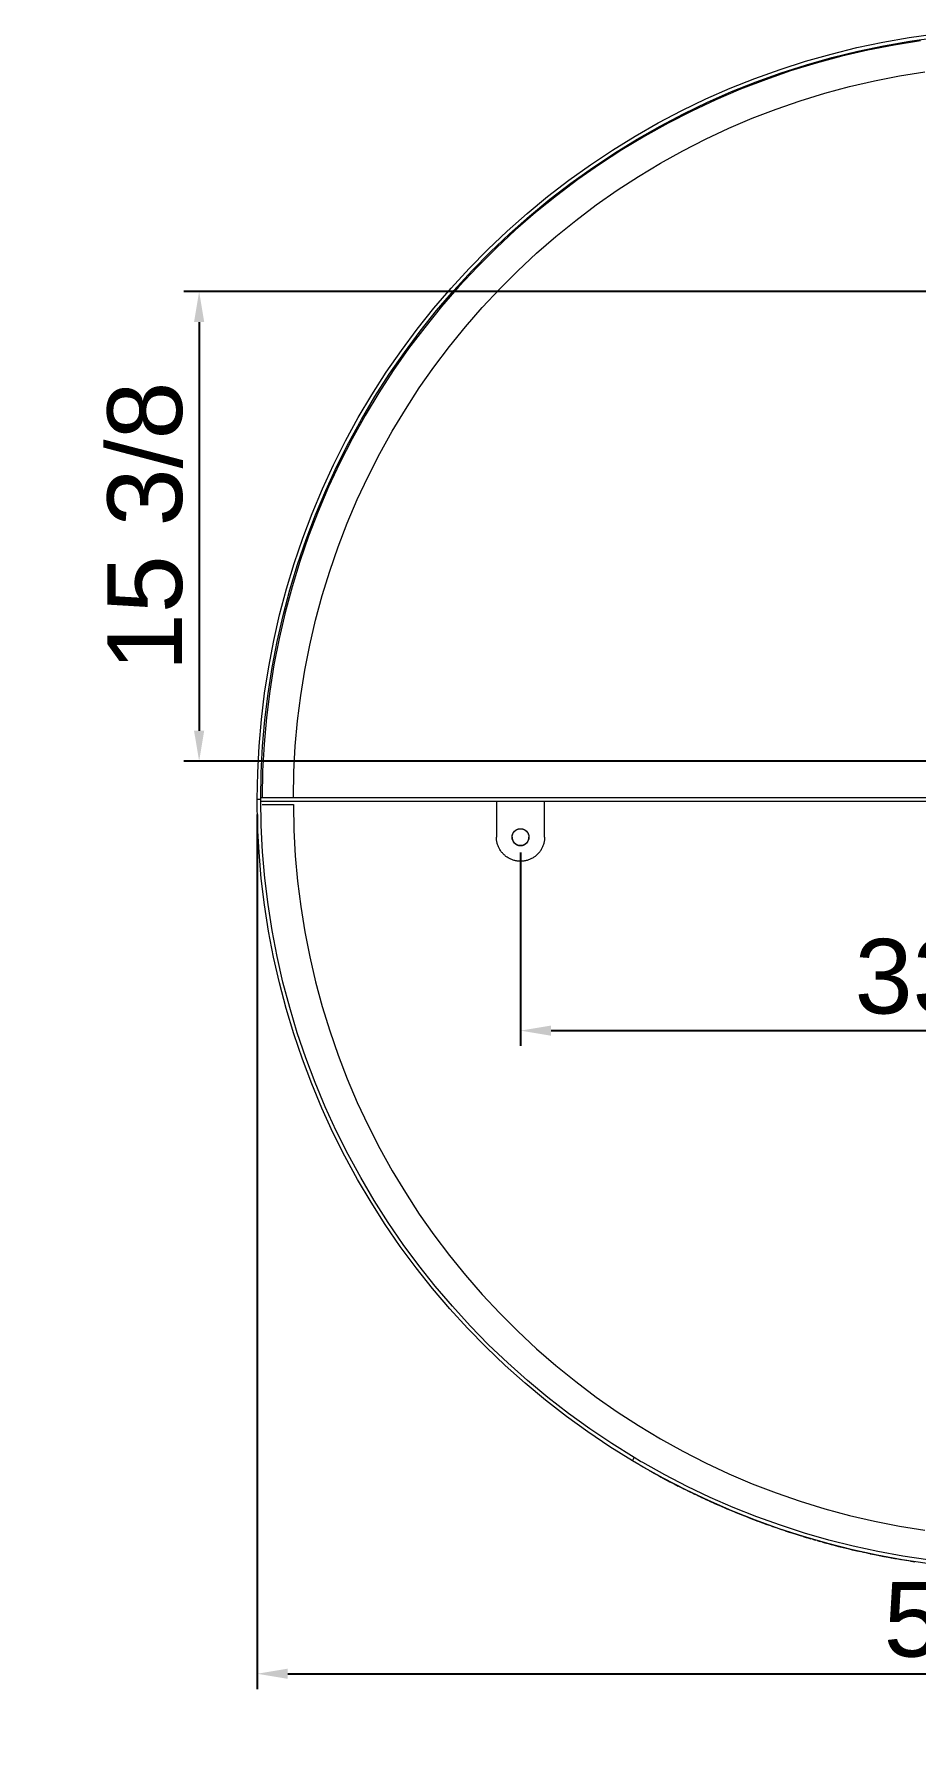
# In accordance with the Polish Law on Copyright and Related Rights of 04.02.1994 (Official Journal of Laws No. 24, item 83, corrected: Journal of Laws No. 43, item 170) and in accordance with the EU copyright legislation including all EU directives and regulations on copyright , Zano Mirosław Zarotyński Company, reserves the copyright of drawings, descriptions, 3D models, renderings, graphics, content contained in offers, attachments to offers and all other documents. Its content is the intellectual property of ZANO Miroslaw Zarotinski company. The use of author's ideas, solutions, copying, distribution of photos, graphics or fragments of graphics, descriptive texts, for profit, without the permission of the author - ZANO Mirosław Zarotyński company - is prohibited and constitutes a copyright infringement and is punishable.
# Model space of a CAD drawing. Header units: inches. Extents: x 214 to 477, y -11 to 187.
# Drawn here: x 227.5 to 256.3, y -11 to 44.5 of the extents above; entities that cross this region are included whole.
import ezdxf

# ---------------------------------------------------------------- set-up
doc = ezdxf.new("R2010")
doc.units = ezdxf.units.IN
doc.layers.add('ZANO_R', color=7, linetype='Continuous', lineweight=0)
doc.layers.add('ZANO_W', color=1, linetype='Continuous', lineweight=0)
doc.styles.get("Standard").update_dxf_attribs({"font": 'arial.ttf'})
doc.dimstyles.new('amerykanie', dxfattribs={"dimtxt": 50, "dimasz": 50, "dimexe": 0.5, "dimexo": 0.5, "dimgap": 1, "dimtad": 1, "dimdec": 0, "dimzin": 0, "dimlunit": 5, "dimtxsty": 'Standard', "dimcen": 0.09, "dimclrd": 1, "dimclre": 1, "dimclrt": 1, "dimazin": 0, "dimtfac": 1, "dimtdec": 0, "dimtmove": 0, "dimatfit": 3, "dimfxl": 1, "dimtzin": 0, "dimarcsym": 1})

# ---------------------------------------------------------------- blocks, each defined once
blk = doc.blocks.new('*D352')
at = {"layer": 'ZANO_W', "color": 1, "lineweight": -2}
for p, q in [((276.602, 20.222), (276.602, 11.418)), ((243.412, 17.742), (243.412, 11.418)), ((244.412, 11.918), (275.602, 11.918))]:
    blk.add_line(p, q, dxfattribs=at)
at = {"layer": 'ZANO_W', "color": 1}
for points in [[(244.412, 12.084), (244.412, 11.751), (243.412, 11.918)], [(275.602, 11.751), (275.602, 12.084), (276.602, 11.918)]]:
    blk.add_solid(points, dxfattribs=at)
at = {"layer": 'ZANO_W', "color": 1, "insert": (260.007, 13.679), "char_height": 2.4375, "attachment_point": 5}
blk.add_mtext('33 3/16', dxfattribs=at)
blk = doc.blocks.new('*D354')
at = {"layer": 'ZANO_W', "color": 1, "lineweight": -2}
for p, q in [((258.267, 36.077), (232.413, 36.077)), ((232.913, 35.077), (232.913, 21.722)), ((276.102, 20.722), (232.413, 20.722))]:
    blk.add_line(p, q, dxfattribs=at)
at = {"layer": 'ZANO_W', "color": 1}
for points in [[(233.079, 35.077), (232.746, 35.077), (232.913, 36.077)], [(232.746, 21.722), (233.079, 21.722), (232.913, 20.722)]]:
    blk.add_solid(points, dxfattribs=at)
at = {"layer": 'ZANO_W', "color": 1, "insert": (231.152, 28.4), "char_height": 2.4375, "attachment_point": 5, "rotation": 90}
blk.add_mtext('15 3/8', dxfattribs=at)
blk = doc.blocks.new('*D358')
at = {"layer": 'ZANO_W', "color": 1, "lineweight": -2}
for p, q in [((234.81, 18.982), (234.81, -9.603)), ((285.204, 18.982), (285.204, -9.603)), ((235.81, -9.103), (284.204, -9.103))]:
    blk.add_line(p, q, dxfattribs=at)
at = {"layer": 'ZANO_W', "color": 1}
for points in [[(235.81, -8.936), (235.81, -9.27), (234.81, -9.103)], [(284.204, -9.27), (284.204, -8.936), (285.204, -9.103)]]:
    blk.add_solid(points, dxfattribs=at)
at = {"layer": 'ZANO_W', "color": 1, "insert": (260.007, -7.342), "char_height": 2.4375, "attachment_point": 5}
blk.add_mtext('50 3/8', dxfattribs=at)

msp = doc.modelspace()

# ---------------------------------------------------------------- linework, layer by layer
at = {"layer": 'ZANO_R'}
for p, q in [((256.10835, 44.3758), (256.9699, 44.49554)), ((256.12662, 44.25911), (256.98413, 44.37829)), ((252.71877, 43.60215), (253.55564, 43.83934)), ((253.55564, 43.83934), (254.4002, 44.04751)), ((253.58588, 43.72517), (254.42648, 43.93236)), ((254.7587, 43.96555), (253.90999, 43.76811)), ((254.4002, 44.04751), (255.25144, 44.2264)), ((254.42648, 43.93236), (255.27373, 44.11041)), ((255.61377, 44.13335), (254.7587, 43.96555)), ((255.25144, 44.2264), (256.10835, 44.3758)), ((255.27373, 44.11041), (256.12662, 44.25911)), ((256.47416, 44.27128), (255.61377, 44.13335)), ((251.07208, 43.04185), (251.89059, 43.33622)), ((252.23573, 43.28527), (251.41222, 43.00046)), ((251.89059, 43.33622), (252.71877, 43.60215)), ((251.92864, 43.2244), (252.75294, 43.48909)), ((253.06866, 43.54126), (252.23573, 43.28527)), ((252.75294, 43.48909), (253.58588, 43.72517)), ((253.90999, 43.76811), (253.06866, 43.54126)), ((249.46797, 42.36928), (250.26422, 42.71942)), ((250.26422, 42.71942), (251.07208, 43.04185)), ((250.30989, 42.61049), (251.11396, 42.93142)), ((251.41222, 43.00046), (250.59911, 42.68716)), ((251.11396, 42.93142), (251.92864, 43.2244)), ((253.35081, 42.55729), (254.15762, 42.77489)), ((254.15762, 42.77489), (254.97152, 42.96429)), ((254.97152, 42.96429), (255.79152, 43.12527)), ((255.79152, 43.12527), (256.61662, 43.25761)), ((248.68427, 41.99188), (249.46797, 42.36928)), ((248.73735, 41.88636), (249.51737, 42.262)), ((249.7974, 42.34577), (249.00805, 41.97668)), ((249.51737, 42.262), (250.30989, 42.61049)), ((250.59911, 42.68716), (249.7974, 42.34577)), ((251.76232, 42.03856), (252.55205, 42.31174)), ((252.55205, 42.31174), (253.35081, 42.55729)), ((247.91407, 41.58765), (248.68427, 41.99188)), ((247.97076, 41.48403), (248.73735, 41.88636)), ((249.00805, 41.97668), (248.23202, 41.58035)), ((250.21375, 41.41063), (250.98257, 41.73807)), ((250.98257, 41.73807), (251.76232, 42.03856)), ((246.41781, 40.70067), (247.15829, 41.15707)), ((246.48151, 40.6012), (247.21852, 41.05547)), ((247.47026, 41.15726), (246.72367, 40.70792)), ((247.15829, 41.15707), (247.91407, 41.58765)), ((247.21852, 41.05547), (247.97076, 41.48403)), ((248.23202, 41.58035), (247.47026, 41.15726)), ((248.71259, 40.67654), (249.45678, 41.05665)), ((249.45678, 41.05665), (250.21375, 41.41063)), ((245.69353, 40.21897), (246.41781, 40.70067)), ((245.76063, 40.12177), (246.48151, 40.6012)), ((246.72367, 40.70792), (245.99317, 40.23288)), ((247.98207, 40.27077), (248.71259, 40.67654)), ((244.98631, 39.71257), (245.69353, 40.21897)), ((245.05672, 39.61774), (245.76063, 40.12177)), ((245.99317, 40.23288), (245.27964, 39.7327)), ((247.26611, 39.83983), (247.98207, 40.27077)), ((244.29699, 39.18206), (244.98631, 39.71257)), ((244.37063, 39.08971), (245.05672, 39.61774)), ((245.27964, 39.7327), (244.58395, 39.208)), ((246.56558, 39.38425), (247.26611, 39.83983)), ((243.62639, 38.62807), (244.29699, 39.18206)), ((243.70317, 38.53832), (244.37063, 39.08971)), ((244.58395, 39.208), (243.90694, 38.65942)), ((245.21416, 38.40137), (245.88132, 38.90457)), ((245.88132, 38.90457), (246.56558, 39.38425)), ((242.97531, 38.05126), (243.62639, 38.62807)), ((243.05514, 37.96422), (243.70317, 38.53832)), ((243.90694, 38.65942), (243.24942, 38.0876)), ((244.56492, 37.87527), (245.21416, 38.40137)), ((242.34452, 37.45233), (242.97531, 38.05126)), ((242.42732, 37.36809), (243.05514, 37.96422)), ((243.24942, 38.0876), (242.6122, 37.49326)), ((243.93437, 37.3269), (244.56492, 37.87527)), ((241.73479, 36.83198), (242.34452, 37.45233)), ((241.82044, 36.75065), (242.42732, 37.36809)), ((242.6122, 37.49326), (241.99605, 36.8771)), ((243.32327, 36.75692), (243.93437, 37.3269)), ((241.14683, 36.19095), (241.73479, 36.83198)), ((241.23524, 36.11263), (241.82044, 36.75065)), ((241.99605, 36.8771), (241.4017, 36.23988)), ((242.73238, 36.16603), (243.32327, 36.75692)), ((240.58135, 35.53001), (241.14683, 36.19095)), ((240.67241, 35.45479), (241.23524, 36.11263)), ((241.4017, 36.23988), (240.82989, 35.58237)), ((242.16241, 35.55494), (242.73238, 36.16603)), ((240.03902, 34.84995), (240.58135, 35.53001)), ((240.82989, 35.58237), (240.2813, 34.90535)), ((241.61404, 34.92439), (242.16241, 35.55494)), ((240.13262, 34.77791), (240.67241, 35.45479)), ((239.52048, 34.15157), (240.03902, 34.84995)), ((239.61651, 34.08281), (240.13262, 34.77791)), ((240.2813, 34.90535), (239.75661, 34.20966)), ((241.08793, 34.27515), (241.61404, 34.92439)), ((239.02636, 33.43571), (239.52048, 34.15157)), ((239.12471, 33.37031), (239.61651, 34.08281)), ((239.75661, 34.20966), (239.25643, 33.49613)), ((240.58474, 33.60799), (241.08793, 34.27515)), ((238.55724, 32.70323), (239.02636, 33.43571)), ((238.65779, 32.64125), (239.12471, 33.37031)), ((239.25643, 33.49613), (238.78139, 32.76564)), ((240.10506, 32.92373), (240.58474, 33.60799)), ((238.78139, 32.76564), (238.33205, 32.01905)), ((239.64947, 32.2232), (240.10506, 32.92373)), ((238.11369, 31.95498), (238.55724, 32.70323)), ((238.21631, 31.89652), (238.65779, 32.64125)), ((239.21854, 31.50724), (239.64947, 32.2232)), ((237.69622, 31.19188), (238.11369, 31.95498)), ((237.8008, 31.13699), (238.21631, 31.89652)), ((238.33205, 32.01905), (237.90896, 31.25728)), ((237.30534, 30.41482), (237.69622, 31.19188)), ((237.41176, 30.36357), (237.8008, 31.13699)), ((237.90896, 31.25728), (237.51263, 30.48126)), ((238.81277, 30.77672), (239.21854, 31.50724)), ((238.43266, 30.03253), (238.81277, 30.77672)), ((236.94152, 29.62473), (237.30534, 30.41482)), ((237.04964, 29.57718), (237.41176, 30.36357)), ((237.51263, 30.48126), (237.14354, 29.69191)), ((238.07867, 29.27556), (238.43266, 30.03253)), ((236.60519, 28.82255), (236.94152, 29.62473)), ((236.71488, 28.77877), (237.04964, 29.57718)), ((237.14354, 29.69191), (236.80214, 28.8902)), ((236.80214, 28.8902), (236.48885, 28.07709)), ((237.75124, 28.50674), (238.07867, 29.27556)), ((236.29674, 28.00924), (236.60519, 28.82255)), ((236.40788, 27.96927), (236.71488, 28.77877)), ((237.45074, 27.72699), (237.75124, 28.50674)), ((236.01655, 27.18577), (236.29674, 28.00924)), ((236.129, 27.14966), (236.40788, 27.96927)), ((236.48885, 28.07709), (236.20403, 27.25358)), ((235.76495, 26.35312), (236.01655, 27.18577)), ((236.20403, 27.25358), (235.94804, 26.42065)), ((237.17756, 26.93726), (237.45074, 27.72699)), ((235.87858, 26.32091), (236.129, 27.14966)), ((236.93202, 26.1385), (237.17756, 26.93726)), ((235.54224, 25.51228), (235.76495, 26.35312)), ((235.65691, 25.48402), (235.87858, 26.32091)), ((235.94804, 26.42065), (235.72119, 25.57932)), ((236.71442, 25.33168), (236.93202, 26.1385)), ((235.72119, 25.57932), (235.52375, 24.73061)), ((235.34868, 24.66426), (235.54224, 25.51228)), ((235.46427, 24.63997), (235.65691, 25.48402)), ((236.52501, 24.51778), (236.71442, 25.33168)), ((235.18451, 23.81006), (235.34868, 24.66426)), ((235.30087, 23.78977), (235.46427, 24.63997)), ((235.52375, 24.73061), (235.35596, 23.87554)), ((236.36404, 23.69779), (236.52501, 24.51778)), ((235.35596, 23.87554), (235.21803, 23.01515)), ((235.04992, 22.9507), (235.18451, 23.81006)), ((235.16691, 22.93444), (235.30087, 23.78977)), ((236.23169, 22.87269), (236.36404, 23.69779)), ((234.94507, 22.08721), (235.04992, 22.9507)), ((235.06255, 22.075), (235.16691, 22.93444)), ((235.21803, 23.01515), (235.11011, 22.15048)), ((236.12813, 22.04349), (236.23169, 22.87269)), ((234.87009, 21.22062), (234.94507, 22.08721)), ((234.98792, 21.21247), (235.06255, 22.075)), ((235.11011, 22.15048), (235.03234, 21.28259)), ((236.05348, 21.21118), (236.12813, 22.04349)), ((234.82507, 20.35195), (234.87009, 21.22062)), ((234.94311, 20.34787), (234.98792, 21.21247)), ((235.03234, 21.28259), (234.98482, 20.41251)), ((236.00783, 20.37678), (236.05348, 21.21118)), ((234.81006, 19.48225), (234.82507, 20.35195)), ((234.92817, 19.48225), (234.94311, 20.34787)), ((234.98482, 20.41251), (234.96761, 19.5413)), ((235.99124, 19.5413), (236.00783, 20.37678)), ((234.81006, 19.42319), (234.81006, 19.5413)), ((234.81013, 19.5413), (234.81006, 19.5413)), ((234.81006, 19.48225), (234.92817, 19.48225)), ((234.82495, 18.61603), (234.81006, 19.48225)), ((234.81013, 19.42319), (234.81006, 19.42319)), ((234.94299, 18.62009), (234.92817, 19.48225)), ((234.92824, 19.5413), (285.08589, 19.5413)), ((234.92828, 19.42319), (285.08596, 19.42319)), ((242.62507, 19.42319), (242.62507, 18.24208)), ((244.19988, 18.24208), (244.19988, 19.42319)), ((234.96761, 19.30508), (235.99124, 19.30508)), ((235.99124, 19.30508), (236.00783, 18.4696)), ((234.86961, 17.75083), (234.82495, 18.61603)), ((234.98745, 17.75895), (234.94299, 18.62009)), ((236.00783, 18.4696), (236.05348, 17.6352)), ((243.14277, 18.29876), (243.14489, 18.30803)), ((243.14489, 18.30803), (243.14732, 18.31723)), ((243.14732, 18.31723), (243.15008, 18.32634)), ((243.15008, 18.32634), (243.15314, 18.33534)), ((243.15314, 18.33534), (243.15651, 18.34424)), ((243.15651, 18.34424), (243.16019, 18.35301)), ((243.16019, 18.35301), (243.16417, 18.36166)), ((243.16417, 18.36166), (243.16845, 18.37015)), ((243.16845, 18.37015), (243.17301, 18.3785)), ((243.17301, 18.3785), (243.17786, 18.38668)), ((243.17786, 18.38668), (243.183, 18.3947)), ((243.183, 18.3947), (243.1884, 18.40253)), ((243.1884, 18.40253), (243.19407, 18.41016)), ((243.19407, 18.41016), (243.2, 18.4176)), ((243.2, 18.4176), (243.20619, 18.42483)), ((243.20619, 18.42483), (243.21262, 18.43184)), ((243.21262, 18.43184), (243.21929, 18.43863)), ((243.21929, 18.43863), (243.22619, 18.44518)), ((243.22619, 18.44518), (243.23331, 18.45149)), ((243.23331, 18.45149), (243.24064, 18.45755)), ((243.24064, 18.45755), (243.24818, 18.46335)), ((243.24818, 18.46335), (243.25592, 18.46889)), ((243.25592, 18.46889), (243.26384, 18.47416)), ((243.26384, 18.47416), (243.27194, 18.47915)), ((243.27194, 18.47915), (243.2802, 18.48386)), ((243.2802, 18.48386), (243.28863, 18.48828)), ((243.28863, 18.48828), (243.2972, 18.49241)), ((243.2972, 18.49241), (243.30591, 18.49624)), ((243.30591, 18.49624), (243.31475, 18.49976)), ((243.31475, 18.49976), (243.3237, 18.50298)), ((243.3237, 18.50298), (243.33276, 18.50589)), ((243.33276, 18.50589), (243.34191, 18.50849)), ((243.34191, 18.50849), (243.35115, 18.51076)), ((243.35115, 18.51076), (243.36046, 18.51272)), ((243.36046, 18.51272), (243.36983, 18.51435)), ((243.36983, 18.51435), (243.37925, 18.51566)), ((243.37925, 18.51566), (243.38872, 18.51665)), ((243.38872, 18.51665), (243.39821, 18.5173)), ((243.39821, 18.5173), (243.40771, 18.51763)), ((243.40771, 18.51763), (243.41723, 18.51763)), ((243.41723, 18.51763), (243.42674, 18.5173)), ((243.42674, 18.5173), (243.43623, 18.51665)), ((243.43623, 18.51665), (243.44569, 18.51566)), ((243.44569, 18.51566), (243.45511, 18.51435)), ((243.45511, 18.51435), (243.46449, 18.51272)), ((243.46449, 18.51272), (243.4738, 18.51076)), ((243.4738, 18.51076), (243.48303, 18.50849)), ((243.48303, 18.50849), (243.49219, 18.50589)), ((243.49219, 18.50589), (243.50125, 18.50298)), ((243.50125, 18.50298), (243.5102, 18.49976)), ((243.5102, 18.49976), (243.51903, 18.49624)), ((243.51903, 18.49624), (243.52774, 18.49241)), ((243.52774, 18.49241), (243.53631, 18.48828)), ((243.53631, 18.48828), (243.54474, 18.48386)), ((243.54474, 18.48386), (243.553, 18.47915)), ((243.553, 18.47915), (243.5611, 18.47416)), ((243.5611, 18.47416), (243.56903, 18.46889)), ((243.56903, 18.46889), (243.57676, 18.46335)), ((243.57676, 18.46335), (243.5843, 18.45755)), ((243.5843, 18.45755), (243.59164, 18.45149)), ((243.59164, 18.45149), (243.59876, 18.44518)), ((243.59876, 18.44518), (243.60566, 18.43863)), ((243.60566, 18.43863), (243.61232, 18.43184)), ((243.61232, 18.43184), (243.61876, 18.42483)), ((243.61876, 18.42483), (243.62494, 18.4176)), ((243.62494, 18.4176), (243.63087, 18.41016)), ((243.63087, 18.41016), (243.63654, 18.40253)), ((243.63654, 18.40253), (243.64195, 18.3947)), ((243.64195, 18.3947), (243.64708, 18.38668)), ((243.64708, 18.38668), (243.65193, 18.3785)), ((243.65193, 18.3785), (243.6565, 18.37015)), ((243.6565, 18.37015), (243.66077, 18.36166)), ((243.66077, 18.36166), (243.66475, 18.35301)), ((243.66475, 18.35301), (243.66843, 18.34424)), ((243.66843, 18.34424), (243.6718, 18.33534)), ((243.6718, 18.33534), (243.67487, 18.32634)), ((243.67487, 18.32634), (243.67762, 18.31723)), ((243.67762, 18.31723), (243.68006, 18.30803)), ((243.68006, 18.30803), (243.68217, 18.29876)), ((235.06148, 16.89985), (234.98745, 17.75895)), ((242.62552, 18.2152), (242.62507, 18.24208)), ((242.6269, 18.18835), (242.62552, 18.2152)), ((242.62919, 18.16156), (242.6269, 18.18835)), ((242.6324, 18.13486), (242.62919, 18.16156)), ((242.63651, 18.10829), (242.6324, 18.13486)), ((242.64153, 18.08188), (242.63651, 18.10829)), ((242.64745, 18.05565), (242.64153, 18.08188)), ((242.65426, 18.02964), (242.64745, 18.05565)), ((242.66196, 18.00388), (242.65426, 18.02964)), ((242.67053, 17.97839), (242.66196, 18.00388)), ((242.67996, 17.95322), (242.67053, 17.97839)), ((242.69025, 17.92838), (242.67996, 17.95322)), ((242.70138, 17.9039), (242.69025, 17.92838)), ((242.71334, 17.87982), (242.70138, 17.9039)), ((242.72612, 17.85616), (242.71334, 17.87982)), ((242.7397, 17.83296), (242.72612, 17.85616)), ((242.75406, 17.81023), (242.7397, 17.83296)), ((242.76918, 17.788), (242.75406, 17.81023)), ((242.78506, 17.7663), (242.76918, 17.788)), ((242.80167, 17.74516), (242.78506, 17.7663)), ((243.13688, 18.24208), (243.13704, 18.25159)), ((243.13688, 18.24208), (243.13704, 18.23257)), ((243.13704, 18.25159), (243.13754, 18.26109)), ((243.13704, 18.23257), (243.13754, 18.22307)), ((243.13754, 18.26109), (243.13836, 18.27057)), ((243.13754, 18.22307), (243.13836, 18.21359)), ((243.13836, 18.27057), (243.1395, 18.28002)), ((243.13836, 18.21359), (243.1395, 18.20414)), ((243.1395, 18.28002), (243.14097, 18.28942)), ((243.1395, 18.20414), (243.14097, 18.19474)), ((243.14097, 18.28942), (243.14277, 18.29876)), ((243.14097, 18.19474), (243.14277, 18.1854)), ((243.14277, 18.1854), (243.14489, 18.17613)), ((243.14489, 18.17613), (243.14732, 18.16693)), ((243.14732, 18.16693), (243.15008, 18.15782)), ((243.15008, 18.15782), (243.15314, 18.14882)), ((243.15314, 18.14882), (243.15651, 18.13992)), ((243.15651, 18.13992), (243.16019, 18.13115)), ((243.16019, 18.13115), (243.16417, 18.12251)), ((243.16417, 18.12251), (243.16845, 18.11401)), ((243.16845, 18.11401), (243.17301, 18.10566)), ((243.17301, 18.10566), (243.17786, 18.09748)), ((243.17786, 18.09748), (243.183, 18.08946)), ((243.183, 18.08946), (243.1884, 18.08163)), ((243.1884, 18.08163), (243.19407, 18.074)), ((243.19407, 18.074), (243.2, 18.06656)), ((243.2, 18.06656), (243.20619, 18.05933)), ((243.20619, 18.05933), (243.21262, 18.05232)), ((243.21262, 18.05232), (243.21929, 18.04553)), ((243.21929, 18.04553), (243.22619, 18.03898)), ((243.22619, 18.03898), (243.23331, 18.03267)), ((243.23331, 18.03267), (243.24064, 18.02661)), ((243.24064, 18.02661), (243.24818, 18.02081)), ((243.24818, 18.02081), (243.25592, 18.01527)), ((243.25592, 18.01527), (243.26384, 18.01)), ((243.26384, 18.01), (243.27194, 18.00501)), ((243.27194, 18.00501), (243.2802, 18.0003)), ((243.2802, 18.0003), (243.28863, 17.99588)), ((243.28863, 17.99588), (243.2972, 17.99175)), ((243.2972, 17.99175), (243.30591, 17.98792)), ((243.30591, 17.98792), (243.31475, 17.9844)), ((243.31475, 17.9844), (243.3237, 17.98118)), ((243.3237, 17.98118), (243.33276, 17.97827)), ((243.33276, 17.97827), (243.34191, 17.97567)), ((243.34191, 17.97567), (243.35115, 17.9734)), ((243.35115, 17.9734), (243.36046, 17.97144)), ((243.36046, 17.97144), (243.36983, 17.96981)), ((243.36983, 17.96981), (243.37925, 17.9685)), ((243.37925, 17.9685), (243.38872, 17.96751)), ((243.38872, 17.96751), (243.39821, 17.96686)), ((243.39821, 17.96686), (243.40771, 17.96653)), ((243.40771, 17.96653), (243.41723, 17.96653)), ((243.41723, 17.96653), (243.42674, 17.96686)), ((243.42674, 17.96686), (243.43623, 17.96751)), ((243.43623, 17.96751), (243.44569, 17.9685)), ((243.44569, 17.9685), (243.45511, 17.96981)), ((243.45511, 17.96981), (243.46449, 17.97144)), ((243.46449, 17.97144), (243.4738, 17.9734)), ((243.4738, 17.9734), (243.48303, 17.97567)), ((243.48303, 17.97567), (243.49219, 17.97827)), ((243.49219, 17.97827), (243.50125, 17.98118)), ((243.50125, 17.98118), (243.5102, 17.9844)), ((243.5102, 17.9844), (243.51903, 17.98792)), ((243.51903, 17.98792), (243.52774, 17.99175)), ((243.52774, 17.99175), (243.53631, 17.99588)), ((243.53631, 17.99588), (243.54474, 18.0003)), ((243.54474, 18.0003), (243.553, 18.00501)), ((243.553, 18.00501), (243.5611, 18.01)), ((243.5611, 18.01), (243.56903, 18.01527)), ((243.56903, 18.01527), (243.57676, 18.02081)), ((243.57676, 18.02081), (243.5843, 18.02661)), ((243.5843, 18.02661), (243.59164, 18.03267)), ((243.59164, 18.03267), (243.59876, 18.03898)), ((243.59876, 18.03898), (243.60566, 18.04553)), ((243.60566, 18.04553), (243.61232, 18.05232)), ((243.61232, 18.05232), (243.61876, 18.05933)), ((243.61876, 18.05933), (243.62494, 18.06656)), ((243.62494, 18.06656), (243.63087, 18.074)), ((243.63087, 18.074), (243.63654, 18.08163)), ((243.63654, 18.08163), (243.64195, 18.08946)), ((243.64195, 18.08946), (243.64708, 18.09748)), ((243.64708, 18.09748), (243.65193, 18.10566)), ((243.65193, 18.10566), (243.6565, 18.11401)), ((243.6565, 18.11401), (243.66077, 18.12251)), ((243.66077, 18.12251), (243.66475, 18.13115)), ((243.66475, 18.13115), (243.66843, 18.13992)), ((243.66843, 18.13992), (243.6718, 18.14882)), ((243.6718, 18.14882), (243.67487, 18.15782)), ((243.67487, 18.15782), (243.67762, 18.16693)), ((243.67762, 18.16693), (243.68006, 18.17613)), ((243.68006, 18.17613), (243.68217, 18.1854)), ((243.68217, 18.29876), (243.68397, 18.28942)), ((243.68217, 18.1854), (243.68397, 18.19474)), ((243.68397, 18.28942), (243.68544, 18.28002)), ((243.68397, 18.19474), (243.68544, 18.20414)), ((243.68544, 18.28002), (243.68659, 18.27057)), ((243.68544, 18.20414), (243.68659, 18.21359)), ((243.68659, 18.27057), (243.68741, 18.26109)), ((243.68659, 18.21359), (243.68741, 18.22307)), ((243.68741, 18.26109), (243.6879, 18.25159)), ((243.68741, 18.22307), (243.6879, 18.23257)), ((243.6879, 18.25159), (243.68806, 18.24208)), ((243.6879, 18.23257), (243.68806, 18.24208)), ((244.03988, 17.7663), (244.02327, 17.74516)), ((244.05576, 17.788), (244.03988, 17.7663)), ((244.07089, 17.81023), (244.05576, 17.788)), ((244.08525, 17.83296), (244.07089, 17.81023)), ((244.09882, 17.85616), (244.08525, 17.83296)), ((244.1116, 17.87982), (244.09882, 17.85616)), ((244.12356, 17.9039), (244.1116, 17.87982)), ((244.13469, 17.92838), (244.12356, 17.9039)), ((244.14498, 17.95322), (244.13469, 17.92838)), ((244.15441, 17.97839), (244.14498, 17.95322)), ((244.16298, 18.00388), (244.15441, 17.97839)), ((244.17068, 18.02964), (244.16298, 18.00388)), ((244.17749, 18.05565), (244.17068, 18.02964)), ((244.18341, 18.08188), (244.17749, 18.05565)), ((244.18843, 18.10829), (244.18341, 18.08188)), ((244.19254, 18.13486), (244.18843, 18.10829)), ((244.19575, 18.16156), (244.19254, 18.13486)), ((244.19804, 18.18835), (244.19575, 18.16156)), ((244.19942, 18.2152), (244.19804, 18.18835)), ((244.19988, 18.24208), (244.19942, 18.2152)), ((234.94399, 16.88769), (234.86961, 17.75083)), ((236.05348, 17.6352), (236.12813, 16.80289)), ((242.81899, 17.72459), (242.80167, 17.74516)), ((242.83701, 17.70463), (242.81899, 17.72459)), ((242.85569, 17.6853), (242.83701, 17.70463)), ((242.87502, 17.66662), (242.85569, 17.6853)), ((242.89499, 17.6486), (242.87502, 17.66662)), ((242.91555, 17.63128), (242.89499, 17.6486)), ((242.93669, 17.61467), (242.91555, 17.63128)), ((242.95839, 17.59879), (242.93669, 17.61467)), ((242.98062, 17.58367), (242.95839, 17.59879)), ((243.00335, 17.56931), (242.98062, 17.58367)), ((243.02656, 17.55573), (243.00335, 17.56931)), ((243.05021, 17.54295), (243.02656, 17.55573)), ((243.07429, 17.53099), (243.05021, 17.54295)), ((243.09877, 17.51986), (243.07429, 17.53099)), ((243.12361, 17.50957), (243.09877, 17.51986)), ((243.14879, 17.50014), (243.12361, 17.50957)), ((243.17427, 17.49157), (243.14879, 17.50014)), ((243.20003, 17.48387), (243.17427, 17.49157)), ((243.22604, 17.47706), (243.20003, 17.48387)), ((243.25227, 17.47114), (243.22604, 17.47706)), ((243.27868, 17.46612), (243.25227, 17.47114)), ((243.30525, 17.46201), (243.27868, 17.46612)), ((243.33195, 17.4588), (243.30525, 17.46201)), ((243.35874, 17.45651), (243.33195, 17.4588)), ((243.38559, 17.45513), (243.35874, 17.45651)), ((243.41247, 17.45467), (243.38559, 17.45513)), ((243.43935, 17.45513), (243.41247, 17.45467)), ((243.46621, 17.45651), (243.43935, 17.45513)), ((243.49299, 17.4588), (243.46621, 17.45651)), ((243.51969, 17.46201), (243.49299, 17.4588)), ((243.54626, 17.46612), (243.51969, 17.46201)), ((243.57267, 17.47114), (243.54626, 17.46612)), ((243.5989, 17.47706), (243.57267, 17.47114)), ((243.62491, 17.48387), (243.5989, 17.47706)), ((243.65067, 17.49157), (243.62491, 17.48387)), ((243.67616, 17.50014), (243.65067, 17.49157)), ((243.70133, 17.50957), (243.67616, 17.50014)), ((243.72618, 17.51986), (243.70133, 17.50957)), ((243.75065, 17.53099), (243.72618, 17.51986)), ((243.77473, 17.54295), (243.75065, 17.53099)), ((243.79839, 17.55573), (243.77473, 17.54295)), ((243.8216, 17.56931), (243.79839, 17.55573)), ((243.84433, 17.58367), (243.8216, 17.56931)), ((243.86655, 17.59879), (243.84433, 17.58367)), ((243.88825, 17.61467), (243.86655, 17.59879)), ((243.90939, 17.63128), (243.88825, 17.61467)), ((243.92996, 17.6486), (243.90939, 17.63128)), ((243.94992, 17.66662), (243.92996, 17.6486)), ((243.96925, 17.6853), (243.94992, 17.66662)), ((243.98794, 17.70463), (243.96925, 17.6853)), ((244.00595, 17.72459), (243.98794, 17.70463)), ((244.02327, 17.74516), (244.00595, 17.72459)), ((235.048, 16.02761), (234.94399, 16.88769)), ((235.165, 16.0438), (235.06148, 16.89985)), ((236.12813, 16.80289), (236.23169, 15.97369)), ((235.18152, 15.17161), (235.048, 16.02761)), ((235.29789, 15.19182), (235.165, 16.0438)), ((236.23169, 15.97369), (236.36404, 15.14859)), ((235.34438, 14.32071), (235.18152, 15.17161)), ((235.45999, 14.34491), (235.29789, 15.19182)), ((236.36404, 15.14859), (236.52501, 14.3286)), ((235.5364, 13.47592), (235.34438, 14.32071)), ((235.65111, 13.50407), (235.45999, 14.34491)), ((236.52501, 14.3286), (236.71442, 13.5147)), ((235.75735, 12.63822), (235.5364, 13.47592)), ((235.87102, 12.6703), (235.65111, 13.50407)), ((236.71442, 13.5147), (236.93202, 12.70788)), ((236.00697, 11.80861), (235.75735, 12.63822)), ((236.11947, 11.84458), (235.87102, 12.6703)), ((236.93202, 12.70788), (237.17756, 11.90912)), ((236.28496, 10.98808), (236.00697, 11.80861)), ((236.39616, 11.0279), (236.11947, 11.84458)), ((237.17756, 11.90912), (237.45074, 11.11939)), ((237.45074, 11.11939), (237.75124, 10.33964)), ((236.59099, 10.17759), (236.28496, 10.98808)), ((236.70075, 10.2212), (236.39616, 11.0279)), ((236.92471, 9.37809), (236.59099, 10.17759)), ((237.0329, 9.42546), (236.70075, 10.2212)), ((237.75124, 10.33964), (238.07867, 9.57082)), ((238.07867, 9.57082), (238.43266, 8.81385)), ((237.28571, 8.59054), (236.92471, 9.37809)), ((237.39221, 8.6416), (237.0329, 9.42546)), ((237.67357, 7.81587), (237.28571, 8.59054)), ((237.77826, 7.87056), (237.39221, 8.6416)), ((238.43266, 8.81385), (238.81277, 8.06966)), ((238.08784, 7.05499), (237.67357, 7.81587)), ((238.19058, 7.11325), (237.77826, 7.87056)), ((238.81277, 8.06966), (239.21854, 7.33914)), ((239.21854, 7.33914), (239.64947, 6.62318)), ((238.52801, 6.3088), (238.08784, 7.05499)), ((238.6287, 6.37055), (238.19058, 7.11325)), ((238.99358, 5.57819), (238.52801, 6.3088)), ((239.09208, 5.64336), (238.6287, 6.37055)), ((239.64947, 6.62318), (240.10506, 5.92265)), ((239.484, 4.86401), (238.99358, 5.57819)), ((239.5802, 4.93253), (239.09208, 5.64336)), ((240.10506, 5.92265), (240.58474, 5.23839)), ((240.58474, 5.23839), (241.08793, 4.57124)), ((239.99867, 4.16711), (239.484, 4.86401)), ((240.09246, 4.2389), (239.5802, 4.93253)), ((241.08793, 4.57124), (241.61404, 3.92199)), ((240.537, 3.48832), (239.99867, 4.16711)), ((240.62826, 3.56329), (240.09246, 4.2389)), ((241.61404, 3.92199), (242.16241, 3.29144)), ((241.09834, 2.82844), (240.537, 3.48832)), ((241.18698, 2.9065), (240.62826, 3.56329)), ((241.68204, 2.18824), (241.09834, 2.82844)), ((241.76794, 2.26931), (241.18698, 2.9065)), ((242.16241, 3.29144), (242.73238, 2.68035)), ((242.37046, 1.65246), (241.76794, 2.26931)), ((242.73238, 2.68035), (243.32327, 2.08946)), ((242.2874, 1.56849), (241.68204, 2.18824)), ((243.32327, 2.08946), (243.93437, 1.51948)), ((242.91371, 0.96991), (242.2874, 1.56849)), ((242.99384, 1.05669), (242.37046, 1.65246)), ((243.93437, 1.51948), (244.56492, 0.97111)), ((243.56023, 0.39323), (242.91371, 0.96991)), ((243.63732, 0.48271), (242.99384, 1.05669)), ((244.56492, 0.97111), (245.21416, 0.44501)), ((244.22619, -0.1609), (243.56023, 0.39323)), ((244.30016, -0.06882), (243.63732, 0.48271)), ((245.21416, 0.44501), (245.88132, -0.05819)), ((244.9108, -0.6918), (244.22619, -0.1609)), ((244.98157, -0.59723), (244.30016, -0.06882)), ((245.88132, -0.05819), (246.56558, -0.53787)), ((246.56558, -0.53787), (247.26611, -0.99345)), ((245.61327, -1.19885), (244.9108, -0.6918)), ((245.68074, -1.10191), (244.98157, -0.59723)), ((246.39684, -1.58225), (245.68074, -1.10191)), ((247.26611, -0.99345), (247.98207, -1.42439)), ((246.33274, -1.68145), (245.61327, -1.19885)), ((247.12904, -2.03769), (246.39684, -1.58225)), ((247.98207, -1.42439), (248.71259, -1.83016)), ((247.06839, -2.13904), (246.33274, -1.68145)), ((247.06839, -2.13904), (247.12904, -2.03769)), ((247.27578, -2.2618), (247.06839, -2.13904)), ((247.33643, -2.16044), (247.12904, -2.03769)), ((247.40858, -2.20252), (247.33643, -2.16044)), ((248.12859, -2.60514), (247.40858, -2.20252)), ((248.71259, -1.83016), (249.45678, -2.21027)), ((249.45678, -2.21027), (250.21375, -2.56425)), ((247.34792, -2.30388), (247.27578, -2.2618)), ((247.33792, -2.29806), (247.43661, -2.35517)), ((248.07138, -2.70849), (247.34792, -2.30388)), ((247.45256, -2.36435), (247.57013, -2.43149)), ((247.61476, -2.45676), (247.73122, -2.52214)), ((247.74902, -2.53206), (247.87112, -2.5996)), ((247.88385, -2.60659), (248.01137, -2.67611)), ((248.01923, -2.68036), (248.15198, -2.75165)), ((248.80775, -3.08908), (248.07138, -2.70849)), ((248.86144, -2.98387), (248.12859, -2.60514)), ((248.15515, -2.75334), (248.29162, -2.82554)), ((250.21375, -2.56425), (250.98257, -2.89169)), ((248.29293, -2.82623), (248.42861, -2.89695)), ((248.43421, -2.89985), (248.56614, -2.96757)), ((248.57582, -2.9725), (248.70418, -3.03739)), ((248.71774, -3.04419), (248.84273, -3.1064)), ((249.55625, -3.44524), (248.80775, -3.08908)), ((248.85996, -3.11491), (248.98179, -3.1746)), ((249.60636, -3.33828), (248.86144, -2.98387)), ((249.02826, -3.19715), (249.12135, -3.24198)), ((249.16798, -3.26426), (249.28836, -3.32123)), ((250.98257, -2.89169), (251.76232, -3.19218)), ((251.76232, -3.19218), (252.55205, -3.46536)), ((249.30819, -3.33054), (249.43171, -3.38806)), ((249.44889, -3.396), (249.57531, -3.45392)), ((250.31605, -3.77659), (249.55625, -3.44524)), ((249.59005, -3.46062), (249.71915, -3.5188)), ((250.36253, -3.668), (249.60636, -3.33828)), ((249.73169, -3.5244), (249.86324, -3.5827)), ((249.87378, -3.58734), (250.00755, -3.64563)), ((250.01633, -3.64943), (250.15208, -3.70759)), ((250.15932, -3.71066), (250.29681, -3.76856)), ((250.30275, -3.77104), (250.44175, -3.82856)), ((251.08635, -4.08277), (250.31605, -3.77659)), ((251.12914, -3.97268), (250.36253, -3.668)), ((250.4466, -3.83056), (250.58687, -3.88759)), ((252.55205, -3.46536), (253.35081, -3.71091)), ((253.35081, -3.71091), (254.15762, -3.92851)), ((250.59088, -3.8892), (250.73218, -3.94563)), ((250.73557, -3.94698), (250.87765, -4.00271)), ((250.88067, -4.00388), (251.02329, -4.0588)), ((251.02616, -4.0599), (251.16907, -4.11392)), ((251.86629, -4.36344), (251.08635, -4.08277)), ((251.90535, -4.25197), (251.12914, -3.97268)), ((251.17204, -4.11503), (251.315, -4.16807)), ((251.31831, -4.16928), (251.46107, -4.22124)), ((251.46495, -4.22263), (251.60725, -4.27343)), ((251.61195, -4.27509), (251.75355, -4.32466)), ((251.75931, -4.32665), (251.89996, -4.37491)), ((252.65505, -4.61831), (251.86629, -4.36344)), ((252.69033, -4.50559), (251.90535, -4.25197)), ((251.90702, -4.37731), (252.04646, -4.42419)), ((252.05507, -4.42706), (252.19305, -4.47251)), ((254.15762, -3.92851), (254.97152, -4.11791)), ((254.97152, -4.11791), (255.79152, -4.27889)), ((255.79152, -4.27889), (256.61662, -4.41123)), ((252.20346, -4.4759), (252.33971, -4.51986)), ((252.35216, -4.52383), (252.48645, -4.56624)), ((252.50118, -4.57084), (252.63324, -4.61165)), ((252.65051, -4.61693), (252.78009, -4.6561)), ((253.45176, -4.8471), (252.65505, -4.61831)), ((253.48322, -4.73325), (252.69033, -4.50559)), ((252.80014, -4.6621), (252.90005, -4.6917)), ((252.95006, -4.70634), (253.05016, -4.73532)), ((253.10025, -4.74966), (253.20054, -4.77802)), ((253.25072, -4.79204), (253.35119, -4.81978)), ((253.3678, -4.82432), (253.50209, -4.86061)), ((254.25557, -5.04956), (253.45176, -4.8471)), ((254.28318, -4.93472), (253.48322, -4.73325)), ((253.51477, -4.86399), (253.65325, -4.9005)), ((253.66174, -4.90271), (253.80464, -4.93945)), ((253.80869, -4.94048), (253.95563, -4.9773)), ((253.95627, -4.97746), (254.10254, -5.01318)), ((255.08932, -5.10976), (254.28318, -4.93472)), ((254.10812, -5.01452), (254.24942, -5.04811)), ((255.0656, -5.22547), (254.25557, -5.04956)), ((254.26019, -5.05064), (254.39625, -5.08212)), ((254.41246, -5.08581), (254.51408, -5.10873)), ((254.56492, -5.12003), (254.66667, -5.14232)), ((254.71758, -5.15331), (254.81945, -5.17496)), ((254.83639, -5.17852), (254.9724, -5.20664)), ((254.98296, -5.2088), (255.12551, -5.23737)), ((255.88098, -5.37464), (255.0656, -5.22547)), ((255.90079, -5.2582), (255.08932, -5.10976)), ((255.12945, -5.23815), (255.27584, -5.26659)), ((255.27878, -5.26715), (255.42214, -5.2941)), ((255.43219, -5.29596), (255.56832, -5.32071)), ((255.58574, -5.32382), (255.68818, -5.34186)), ((255.73942, -5.35072), (255.84194, -5.36812)), ((255.86034, -5.3712), (255.99581, -5.39342)), ((256.70083, -5.4969), (255.88098, -5.37464)), ((256.7167, -5.37986), (255.90079, -5.2582)), ((256.00615, -5.39509), (256.14979, -5.41776)), ((256.15183, -5.41808), (256.29736, -5.44018))]:
    msp.add_line(p, q, dxfattribs=at)
msp.add_circle((243.4125, 18.24208), 0.27557, dxfattribs=at)

# ---------------------------------------------------------------- dimensions: what is measured, and where the dimension line sits
at = {"layer": 'ZANO_W'}
dim = msp.add_linear_dim(base=(232.91279, 20.72243), p1=(258.76687, 36.07683), p2=(276.60163, 20.72243), angle=90, dimstyle='amerykanie', override={"dimtxt": 2.4375, "dimasz": 1, "dimgap": 0.5, "dimdec": 4, "dimaunit": 1, "dimadec": 1, "dimtdec": 4, "dimtmove": 1, "dimfrac": 2}, dxfattribs=at)
dim.commit()
dim.dimension.update_dxf_attribs({"geometry": '*D354', "text_midpoint": (231.15164, 28.39963)})
for base, p1, p2, picture, middle in [((276.60163, 11.91774), (243.4125, 18.24208), (276.60163, 20.72243), '*D352', (260.00707, 13.67889)), ((285.20406, -9.10294), (234.81006, 19.48225), (285.20406, 19.48225), '*D358', (260.00706, -7.34179))]:
    dim = msp.add_linear_dim(base=base, p1=p1, p2=p2, dimstyle='amerykanie', override={"dimtxt": 2.4375, "dimasz": 1, "dimgap": 0.5, "dimdec": 4, "dimaunit": 1, "dimadec": 1, "dimtdec": 4, "dimtmove": 1, "dimfrac": 2}, dxfattribs=at)
    dim.commit()
    dim.dimension.update_dxf_attribs({"geometry": picture, "text_midpoint": middle})

doc.saveas('drawing.dxf')
